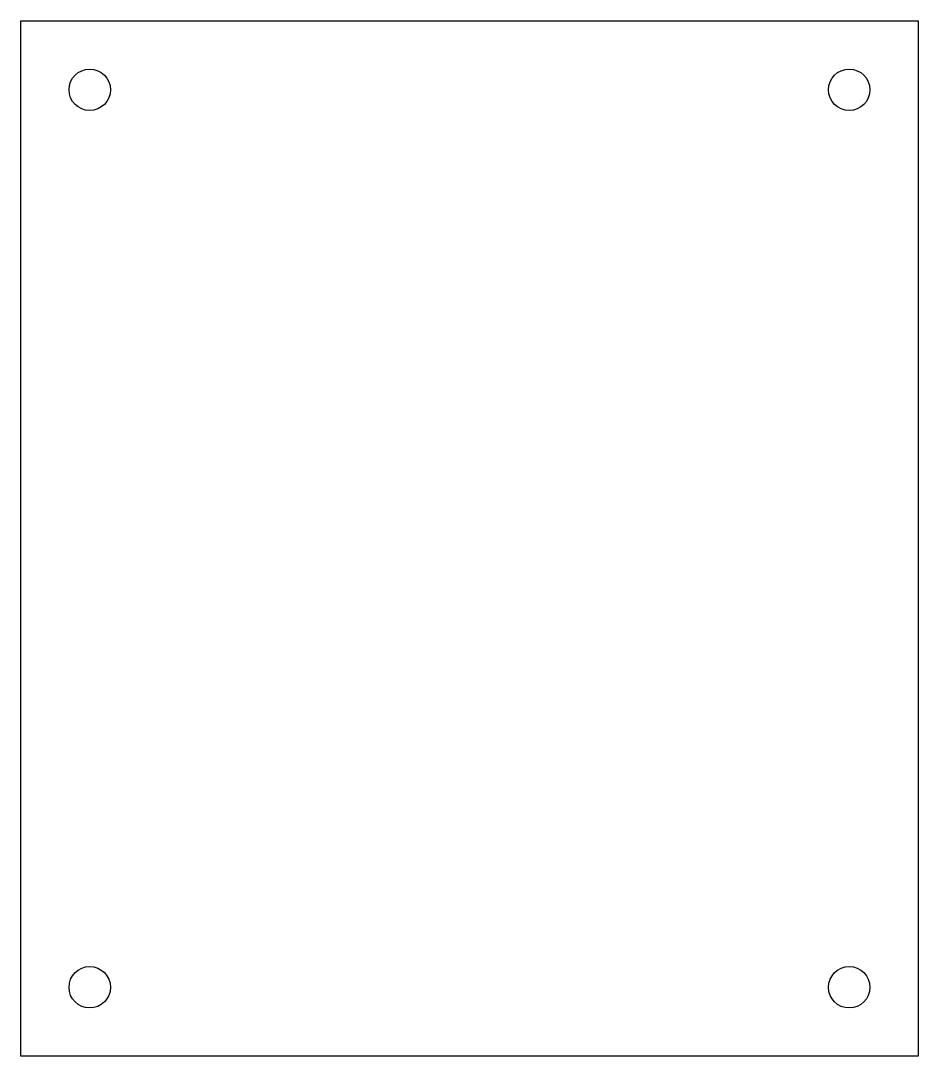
# Model space of a CAD drawing. Header units: inches. Extents: x -509 to -379, y -579 to -429.
import ezdxf

# ---------------------------------------------------------------- set-up
doc = ezdxf.new("R2010")
doc.units = ezdxf.units.IN
doc.header["$MEASUREMENT"] = 0
doc.layers.get('0').update_dxf_attribs({"true_color": 0xc2ced6})

msp = doc.modelspace()

# ---------------------------------------------------------------- linework, layer by layer
msp.add_lwpolyline([(-378.89, -429.03), (-378.89, -579.03), (-508.89, -579.03), (-508.89, -429.03)], close=True)
for centre in [(-498.89, -439.03), (-388.89, -439.03), (-498.89, -569.03), (-388.89, -569.03)]:
    msp.add_circle(centre, 3)

doc.saveas('drawing.dxf')
